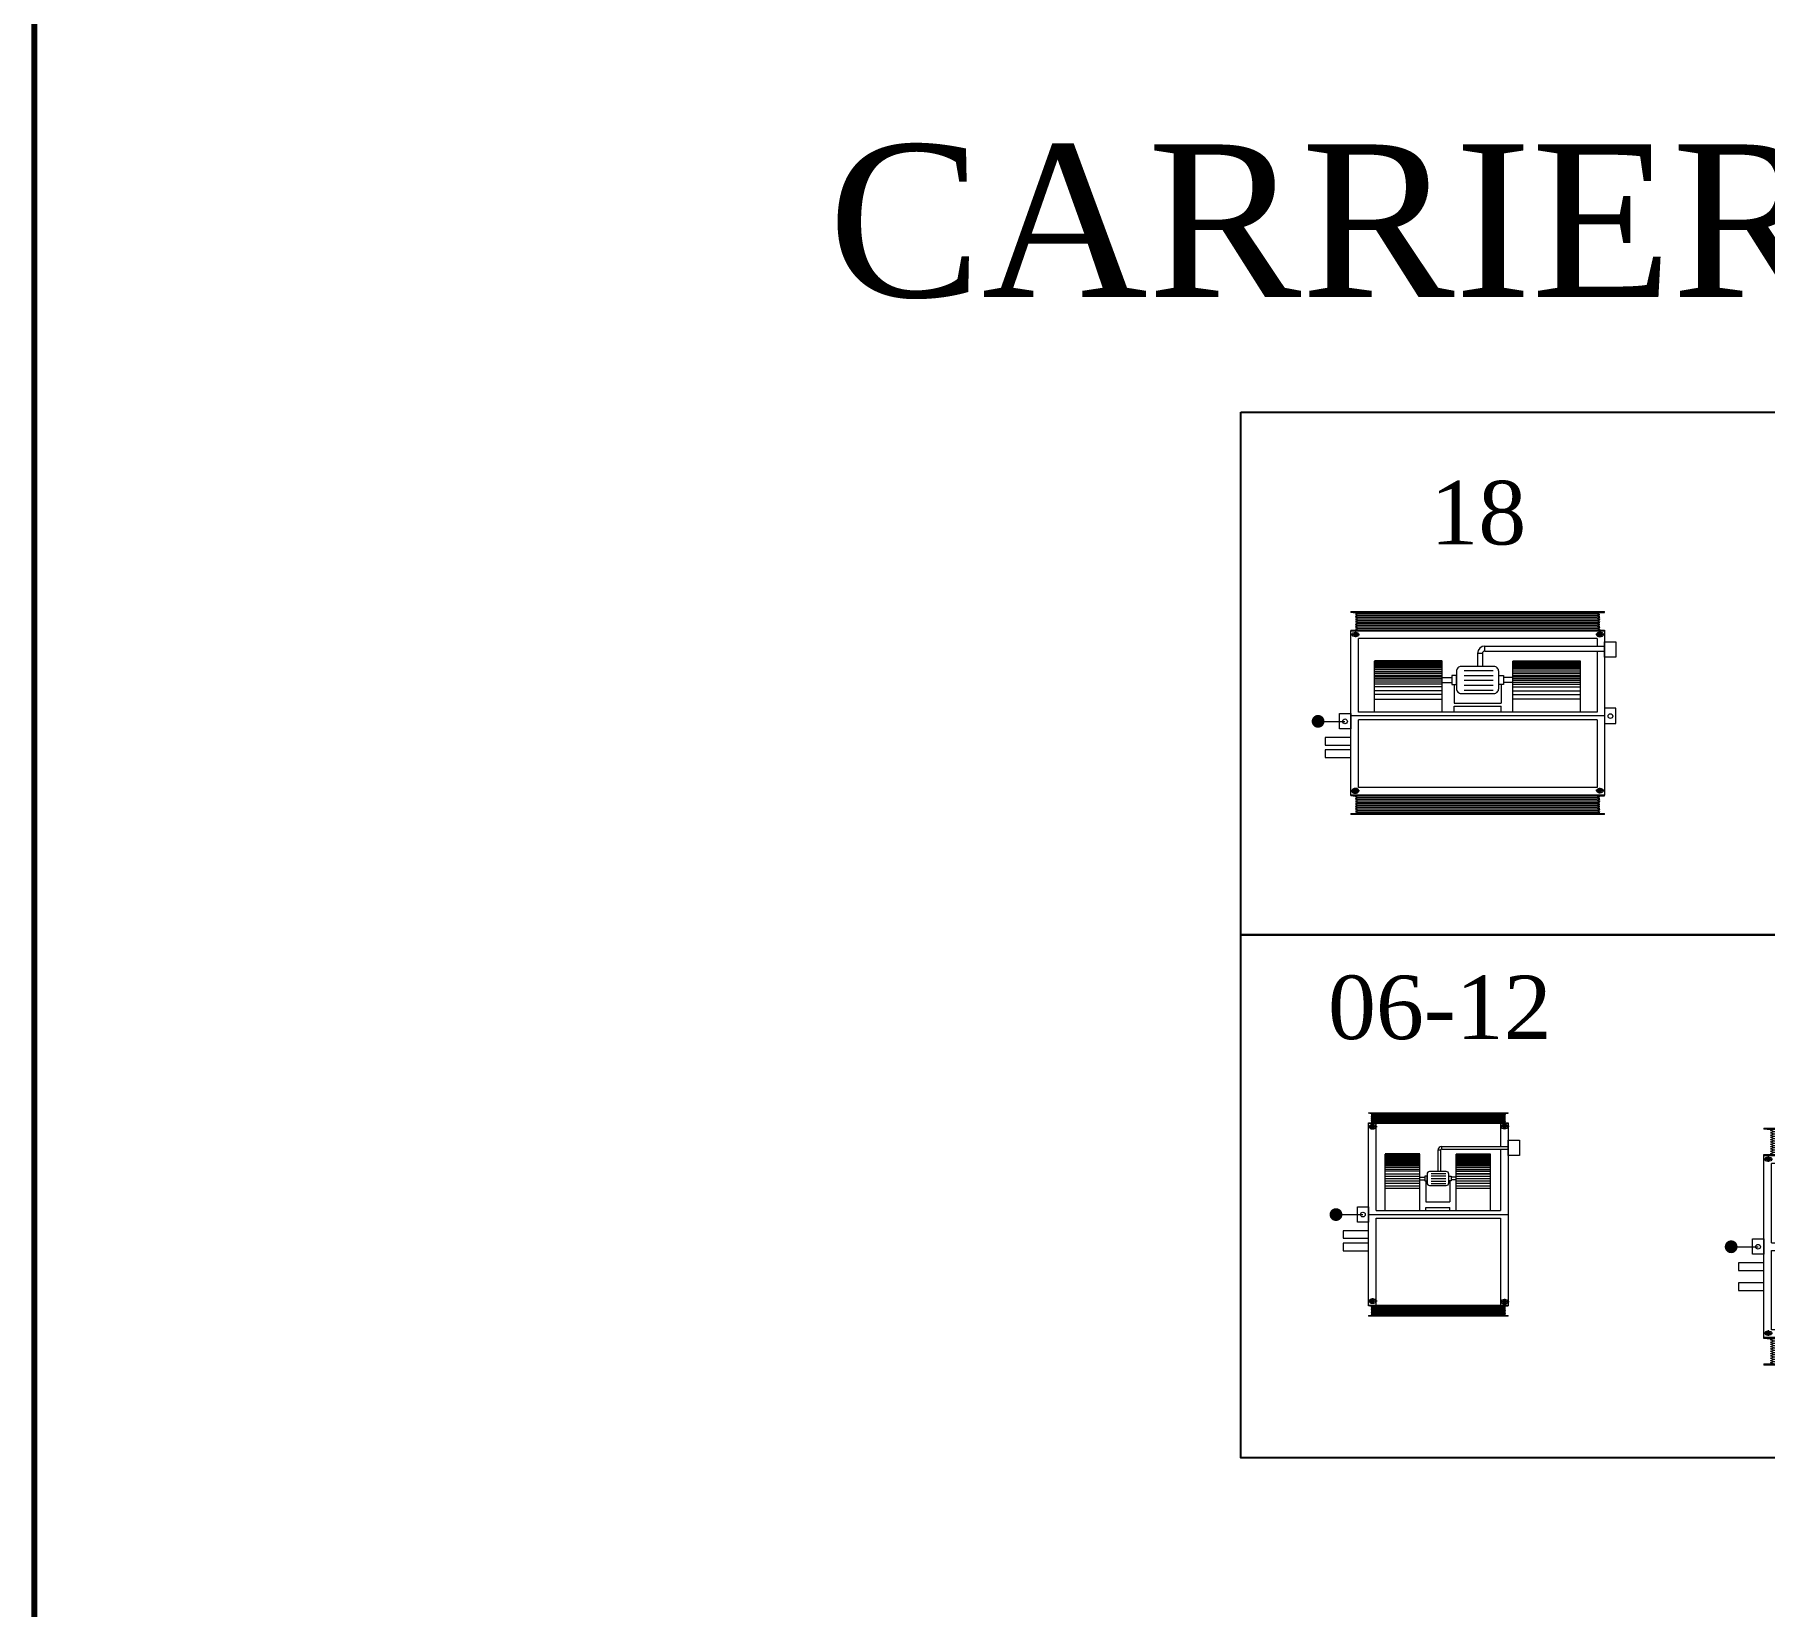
# Model space of a CAD drawing. Extents: x 594 to 813, y 174 to 240.
# Drawn here: x 673.57 to 680.38, y 212.14 to 218.33 of the extents above; entities that cross this region are included whole.
import ezdxf

# ---------------------------------------------------------------- set-up
doc = ezdxf.new("R2010")
doc.units = 0
doc.header["$MEASUREMENT"] = 0
doc.linetypes.add('DASHDOT', pattern=[25.4, 12.7, -6.35, 0, -6.35])
for name, color, linetype in [('01_AC-EQUIP', 206, 'CONTINUOUS'), ('M-DUCT-SA', 5, 'CONTINUOUS'), ('M-EQBMNT', 21, 'CONTINUOUS')]:
    doc.layers.add(name, color=color, linetype=linetype)
doc.layers.add('AC-TEXT', color=15, linetype='CONTINUOUS', lineweight=30)
doc.layers.add('UG-BORDER', color=20, linetype='CONTINUOUS', lineweight=80)
doc.styles.add('AC', font='romans.shx', dxfattribs={"height": 0.2})

# ---------------------------------------------------------------- blocks, each defined once
blk = doc.blocks.new('A$C56630B5C')
at = {"layer": '01_AC-EQUIP', "color": 2, "lineweight": 20}
for p, q in [((0.1533, 0.7992), (1.1533, 0.7992)), ((0.1533, 0.7992), (0.1533, 0.7957)), ((1.1243, 0.7957), (0.1533, 0.7957)), ((0.1624, 0.7957), (1.1533, 0.7957)), ((0.1722, 0.7925), (0.1822, 0.7957)), ((0.1722, 0.7925), (0.1822, 0.7894)), ((0.1722, 0.7862), (0.1822, 0.7894)), ((0.1722, 0.7862), (0.1822, 0.783)), ((0.1722, 0.7799), (0.1822, 0.783)), ((0.1722, 0.7799), (0.1822, 0.7767)), ((0.1722, 0.7736), (0.1822, 0.7767)), ((0.1722, 0.7736), (0.1822, 0.7704)), ((0.1722, 0.7672), (0.1822, 0.7704)), ((0.1722, 0.7672), (0.1822, 0.7641)), ((0.1722, 0.7609), (0.1822, 0.7641)), ((0.1722, 0.7609), (0.1822, 0.7577)), ((0.1722, 0.7546), (0.1822, 0.7577)), ((0.1722, 0.7546), (0.1822, 0.7514)), ((0.1722, 0.7483), (0.1822, 0.7514)), ((0.1822, 0.7894), (1.1243, 0.7894)), ((0.1822, 0.783), (1.1243, 0.783)), ((0.1822, 0.7767), (1.1243, 0.7767)), ((0.1822, 0.7704), (1.1243, 0.7704)), ((0.1822, 0.7641), (1.1243, 0.7641)), ((0.1822, 0.7577), (1.1243, 0.7577)), ((0.1822, 0.7514), (1.1243, 0.7514)), ((1.1343, 0.7925), (1.1243, 0.7957)), ((1.1343, 0.7925), (1.1243, 0.7894)), ((1.1343, 0.7862), (1.1243, 0.7894)), ((1.1343, 0.7862), (1.1243, 0.783)), ((1.1343, 0.7799), (1.1243, 0.783)), ((1.1343, 0.7799), (1.1243, 0.7767)), ((1.1343, 0.7736), (1.1243, 0.7767)), ((1.1343, 0.7736), (1.1243, 0.7704)), ((1.1343, 0.7672), (1.1243, 0.7704)), ((1.1343, 0.7672), (1.1243, 0.7641)), ((1.1343, 0.7609), (1.1243, 0.7641)), ((1.1343, 0.7609), (1.1243, 0.7577)), ((1.1343, 0.7546), (1.1243, 0.7577)), ((1.1343, 0.7546), (1.1243, 0.7514)), ((1.1343, 0.7483), (1.1243, 0.7514)), ((1.1533, 0.7957), (1.1533, 0.7992)), ((0.1533, 0.7261), (1.1533, 0.7261)), ((0.1533, 0.7261), (0.1533, 0.7226)), ((1.1533, 0.7226), (0.1533, 0.7226)), ((0.1624, 0.7261), (1.1533, 0.7261)), ((0.1722, 0.7483), (0.1822, 0.7451)), ((0.1722, 0.7419), (0.1822, 0.7451)), ((0.1722, 0.7419), (0.1822, 0.7388)), ((0.1722, 0.7356), (0.1822, 0.7388)), ((0.1722, 0.7356), (0.1822, 0.7325)), ((0.1722, 0.7293), (0.1822, 0.7325)), ((0.1722, 0.7293), (0.1822, 0.7261)), ((0.1822, 0.7451), (1.1243, 0.7451)), ((0.1822, 0.7388), (1.1243, 0.7388)), ((0.1822, 0.7325), (1.1243, 0.7325)), ((1.1343, 0.7483), (1.1243, 0.7451)), ((1.1343, 0.7419), (1.1243, 0.7451)), ((1.1343, 0.7419), (1.1243, 0.7388)), ((1.1343, 0.7356), (1.1243, 0.7388)), ((1.1343, 0.7356), (1.1243, 0.7325)), ((1.1343, 0.7293), (1.1243, 0.7325)), ((1.1343, 0.7293), (1.1243, 0.7261)), ((1.1533, 0.7226), (1.1533, 0.7261)), ((0.1533, 0.0767), (1.1533, 0.0767)), ((0.1533, 0.0767), (0.1533, 0.0731)), ((1.1243, 0.0731), (0.1533, 0.0731)), ((0.1624, 0.0731), (1.1533, 0.0731)), ((0.1722, 0.0699), (0.1822, 0.0731)), ((0.1722, 0.0699), (0.1822, 0.0668)), ((1.1343, 0.0699), (1.1243, 0.0731)), ((1.1343, 0.0699), (1.1243, 0.0668)), ((1.1533, 0.0731), (1.1533, 0.0767)), ((0.1533, 0.0036), (1.1533, 0.0036)), ((0.1533, 0.0036), (0.1533, 0)), ((0.1624, 0.0036), (1.1533, 0.0036)), ((0.1722, 0.0636), (0.1822, 0.0668)), ((0.1722, 0.0636), (0.1822, 0.0605)), ((0.1722, 0.0573), (0.1822, 0.0605)), ((0.1722, 0.0573), (0.1822, 0.0541)), ((0.1722, 0.051), (0.1822, 0.0541)), ((0.1722, 0.051), (0.1822, 0.0478)), ((0.1722, 0.0447), (0.1822, 0.0478)), ((0.1722, 0.0447), (0.1822, 0.0415)), ((0.1722, 0.0383), (0.1822, 0.0415)), ((0.1722, 0.0383), (0.1822, 0.0352)), ((0.1722, 0.032), (0.1822, 0.0352)), ((0.1722, 0.032), (0.1822, 0.0289)), ((0.1722, 0.0257), (0.1822, 0.0289)), ((0.1722, 0.0257), (0.1822, 0.0225)), ((0.1722, 0.0194), (0.1822, 0.0225)), ((0.1722, 0.0194), (0.1822, 0.0162)), ((0.1722, 0.0131), (0.1822, 0.0162)), ((0.1722, 0.0131), (0.1822, 0.0099)), ((0.1722, 0.0067), (0.1822, 0.0099)), ((0.1722, 0.0067), (0.1822, 0.0036)), ((0.1822, 0.0668), (1.1243, 0.0668)), ((0.1822, 0.0605), (1.1243, 0.0605)), ((0.1822, 0.0541), (1.1243, 0.0541)), ((0.1822, 0.0478), (1.1243, 0.0478)), ((0.1822, 0.0415), (1.1243, 0.0415)), ((0.1822, 0.0352), (1.1243, 0.0352)), ((0.1822, 0.0289), (1.1243, 0.0289)), ((0.1822, 0.0225), (1.1243, 0.0225)), ((0.1822, 0.0162), (1.1243, 0.0162)), ((0.1822, 0.0099), (1.1243, 0.0099)), ((1.1343, 0.0636), (1.1243, 0.0668)), ((1.1343, 0.0636), (1.1243, 0.0605)), ((1.1343, 0.0573), (1.1243, 0.0605)), ((1.1343, 0.0573), (1.1243, 0.0541)), ((1.1343, 0.051), (1.1243, 0.0541)), ((1.1343, 0.051), (1.1243, 0.0478)), ((1.1343, 0.0447), (1.1243, 0.0478)), ((1.1343, 0.0447), (1.1243, 0.0415)), ((1.1343, 0.0383), (1.1243, 0.0415)), ((1.1343, 0.0383), (1.1243, 0.0352)), ((1.1343, 0.032), (1.1243, 0.0352)), ((1.1343, 0.032), (1.1243, 0.0289)), ((1.1343, 0.0257), (1.1243, 0.0289)), ((1.1343, 0.0257), (1.1243, 0.0225)), ((1.1343, 0.0194), (1.1243, 0.0225)), ((1.1343, 0.0194), (1.1243, 0.0162)), ((1.1343, 0.0131), (1.1243, 0.0162)), ((1.1343, 0.0131), (1.1243, 0.0099)), ((1.1343, 0.0067), (1.1243, 0.0099)), ((1.1343, 0.0067), (1.1243, 0.0036)), ((1.1533, 0), (1.1533, 0.0036)), ((1.1533, 0), (0.1533, 0))]:
    blk.add_line(p, q, dxfattribs=at)
at = {"layer": '01_AC-EQUIP', "color": 1, "lineweight": 20}
for p, q in [((0.1533, 0.7226), (1.1533, 0.7226)), ((0.1539, 0.7087), (0.188, 0.7087)), ((0.1717, 0.7202), (0.1717, 0.6982)), ((1.1233, 0.6926), (0.1833, 0.6926)), ((1.1527, 0.7087), (1.1186, 0.7087)), ((1.1348, 0.7202), (1.1348, 0.6982)), ((0.6527, 0.634), (0.6527, 0.5827)), ((0.6721, 0.634), (0.6527, 0.634)), ((0.6721, 0.634), (0.6721, 0.5827)), ((0.6818, 0.6631), (1.1533, 0.6631)), ((0.6818, 0.6437), (0.6818, 0.6631)), ((0.6818, 0.6437), (1.1533, 0.6437)), ((0.2476, 0.4033), (0.2476, 0.6038)), ((0.5132, 0.6038), (0.2476, 0.6038)), ((0.5132, 0.6026), (0.2476, 0.6026)), ((0.5132, 0.6013), (0.2476, 0.6013)), ((0.5132, 0.5995), (0.2476, 0.5995)), ((0.5132, 0.5972), (0.2476, 0.5972)), ((0.5132, 0.5949), (0.2476, 0.5949)), ((0.5132, 0.5923), (0.2476, 0.5923)), ((0.5132, 0.5893), (0.2476, 0.5893)), ((0.5132, 0.5857), (0.2476, 0.5857)), ((0.5132, 0.5807), (0.2476, 0.5807)), ((0.5132, 0.5755), (0.2476, 0.5755)), ((0.5132, 0.5691), (0.2476, 0.5691)), ((0.5132, 0.562), (0.2476, 0.562)), ((0.5132, 0.5546), (0.2476, 0.5546)), ((0.5132, 0.5472), (0.2476, 0.5472)), ((0.5132, 0.4033), (0.5132, 0.6038)), ((0.7136, 0.5659), (0.5995, 0.5659)), ((0.7136, 0.5465), (0.5995, 0.5465)), ((0.7923, 0.4033), (0.7923, 0.6038)), ((0.7923, 0.6038), (1.0579, 0.6038)), ((0.7923, 0.6026), (1.0579, 0.6026)), ((0.7923, 0.6013), (1.0579, 0.6013)), ((0.7923, 0.5995), (1.0579, 0.5995)), ((0.7923, 0.5972), (1.0579, 0.5972)), ((0.7923, 0.5949), (1.0579, 0.5949)), ((0.7923, 0.5923), (1.0579, 0.5923)), ((0.7923, 0.5893), (1.0579, 0.5893)), ((0.7923, 0.5857), (1.0579, 0.5857)), ((0.7923, 0.5807), (1.0579, 0.5807)), ((0.7923, 0.5755), (1.0579, 0.5755)), ((0.7923, 0.5691), (1.0579, 0.5691)), ((0.7923, 0.562), (1.0579, 0.562)), ((0.7923, 0.5546), (1.0579, 0.5546)), ((0.7923, 0.5472), (1.0579, 0.5472)), ((1.0579, 0.4033), (1.0579, 0.6038)), ((0.5132, 0.542), (0.2476, 0.542)), ((0.5132, 0.5356), (0.2476, 0.5356)), ((0.5132, 0.5285), (0.2476, 0.5285)), ((0.5132, 0.5211), (0.2476, 0.5211)), ((0.5132, 0.5137), (0.2476, 0.5137)), ((0.5132, 0.5021), (0.2476, 0.5021)), ((0.5132, 0.4875), (0.2476, 0.4875)), ((0.5132, 0.5393), (0.5509, 0.5393)), ((0.5132, 0.5199), (0.5509, 0.5199)), ((0.5601, 0.5112), (0.5601, 0.4383)), ((0.7136, 0.5271), (0.5995, 0.5271)), ((0.7136, 0.5077), (0.5995, 0.5077)), ((0.7136, 0.4883), (0.5995, 0.4883)), ((0.7454, 0.5112), (0.7454, 0.4383)), ((0.7923, 0.5393), (0.7546, 0.5393)), ((0.7923, 0.5199), (0.7546, 0.5199)), ((0.7923, 0.542), (1.0579, 0.542)), ((0.7923, 0.5356), (1.0579, 0.5356)), ((0.7923, 0.5285), (1.0579, 0.5285)), ((0.7923, 0.5211), (1.0579, 0.5211)), ((0.7923, 0.5137), (1.0579, 0.5137)), ((0.7923, 0.5021), (1.0579, 0.5021)), ((0.7923, 0.4875), (1.0579, 0.4875)), ((0.5132, 0.4729), (0.2476, 0.4729)), ((0.2476, 0.4545), (0.5132, 0.4545)), ((0.5601, 0.4383), (0.7454, 0.4383)), ((0.5601, 0.4272), (0.7454, 0.4272)), ((0.5601, 0.4033), (0.5601, 0.4272)), ((0.7454, 0.4033), (0.7454, 0.4272)), ((0.7923, 0.4729), (1.0579, 0.4729)), ((1.0579, 0.4545), (0.7923, 0.4545)), ((1.1533, 0.3883), (0.1533, 0.3883)), ((1.1233, 0.3733), (0.1833, 0.3733)), ((1.1533, 0.0767), (0.1533, 0.0767)), ((0.1539, 0.0941), (0.188, 0.0941)), ((0.1869, 0.0917), (0.1559, 0.0917)), ((0.1707, 0.1022), (0.1707, 0.0821)), ((0.1717, 0.0826), (0.1717, 0.1046)), ((1.1233, 0.1067), (0.1833, 0.1067)), ((1.1527, 0.0941), (1.1186, 0.0941)), ((1.1348, 0.0826), (1.1348, 0.1046))]:
    blk.add_line(p, q, dxfattribs=at)
at = {"layer": '01_AC-EQUIP', "color": 1, "linetype": 'DASHDOT', "lineweight": 20}
for p, q in [((0.5132, 0.5472), (0.2476, 0.5472)), ((0.7923, 0.5472), (1.0579, 0.5472))]:
    blk.add_line(p, q, dxfattribs=at)
at = {"layer": '01_AC-EQUIP', "color": 4, "lineweight": 20}
blk.add_line((0.0248, 0.3668), (0.1307, 0.3668), dxfattribs=at)
at = {"layer": '01_AC-EQUIP', "color": 1, "lineweight": 20}
for points in [[(0.1533, 0.0767), (0.1533, 0.7226)], [(1.1233, 0.4033), (0.1833, 0.4033), (0.1833, 0.6926)], [(1.1233, 0.6926), (1.1233, 0.6631)], [(1.1533, 0.7261), (1.1533, 0.0767)], [(1.1233, 0.6437), (1.1233, 0.4033)], [(0.1833, 0.1067), (0.1833, 0.3733)], [(1.1233, 0.3733), (1.1233, 0.1067)]]:
    blk.add_lwpolyline(points, dxfattribs=at)
for points in [[(1.1972, 0.6199), (1.1533, 0.6199), (1.1533, 0.6798), (1.1972, 0.6798)], [(0.5693, 0.5479), (0.5509, 0.5479), (0.5509, 0.5112), (0.5693, 0.5112)], [(0.7362, 0.5479), (0.7546, 0.5479), (0.7546, 0.5112), (0.7362, 0.5112)], [(1.1972, 0.4183), (1.1533, 0.4183), (1.1533, 0.3584), (1.1972, 0.3584)], [(0.1093, 0.3976), (0.1533, 0.3976), (0.1533, 0.3377), (0.1093, 0.3377)]]:
    blk.add_lwpolyline(points, close=True, dxfattribs=at)
blk.add_lwpolyline([(0.7168, 0.5827), (0.5887, 0.5827, 0.414214), (0.5693, 0.5633), (0.5693, 0.4959, 0.414214), (0.5887, 0.4765), (0.7168, 0.4765, 0.414214), (0.7362, 0.4959), (0.7362, 0.5633, 0.414214)], format="xyb", close=True, dxfattribs=at)
at = {"layer": '01_AC-EQUIP', "color": 4, "lineweight": 20, "const_width": 0.0252}
blk.add_lwpolyline([(0.0275, 0.3545, 1), (0.0221, 0.3791, 1)], format="xyb", close=True, dxfattribs=at)
at = {"layer": '01_AC-EQUIP', "color": 5, "lineweight": 20}
blk.add_lwpolyline([(0.1533, 0.2734), (0.1533, 0.3034), (0.0533, 0.3034), (0.0533, 0.2734)], close=True, dxfattribs=at)
at = {"layer": '01_AC-EQUIP', "color": 6, "lineweight": 20}
blk.add_lwpolyline([(0.1533, 0.2241), (0.1533, 0.2541), (0.0533, 0.2541), (0.0533, 0.2241)], close=True, dxfattribs=at)
at = {"layer": '01_AC-EQUIP', "color": 1, "lineweight": 20}
for centre in [(0.1307, 0.3668), (1.1758, 0.3875)]:
    blk.add_circle(centre, 0.00932, dxfattribs=at)
for radius in [0.0291, 0.0097]:
    blk.add_arc((0.6818, 0.634), radius, 90.00061, 180.00061, dxfattribs=at)
for centre, major_axis, start_param, end_param in [((0.1717, 0.7087), (0.0136, 0), -1.570796, 4.712389), ((0.1717, 0.7087), (0.00775, 0), 3.141593, 9.424778), ((1.1348, 0.0941), (-0.0136, 0), -1.570796, 4.712389), ((1.1348, 0.0941), (-0.00775, 0), 3.141593, 9.424778)]:
    blk.add_ellipse(centre, major_axis=major_axis, ratio=0.646018, start_param=start_param, end_param=end_param, dxfattribs=at)
at = {"layer": '01_AC-EQUIP', "color": 1, "lineweight": 20, "extrusion": (0, 0, -1)}
for centre, major_axis, start_param, end_param in [((1.1348, 0.7087), (-0.0136, 0), -1.570796, 4.712389), ((1.1348, 0.7087), (-0.00775, 0), 3.141593, 9.424778), ((0.1717, 0.0941), (0.0136, 0), -1.570796, 4.712389), ((0.1707, 0.0917), (-0.0124, 0), -1.570796, 4.712389), ((0.1707, 0.0917), (-0.00705, 0), 3.141593, 9.424778), ((0.1717, 0.0941), (0.00775, 0), 3.141593, 9.424778)]:
    blk.add_ellipse(centre, major_axis=major_axis, ratio=0.646018, start_param=start_param, end_param=end_param, dxfattribs=at)
at = {"layer": 'M-EQBMNT', "color": 21, "linetype": 'ByBlock', "ltscale": 1.5}
for p, q in [((0.5132, 0.6038), (0.2476, 0.6038)), ((0.7923, 0.6038), (1.0579, 0.6038))]:
    blk.add_line(p, q, dxfattribs=at)
blk = doc.blocks.new('A$C220E142C')
at = {"layer": '01_AC-EQUIP', "color": 2, "lineweight": 20}
for p, q in [((0.1535, 0.8), (0.7035, 0.8)), ((0.1535, 0.8), (0.1535, 0.798)), ((0.6876, 0.798), (0.1535, 0.798)), ((0.1535, 0.7598), (0.7035, 0.7598)), ((0.1535, 0.7598), (0.1535, 0.7578)), ((0.7035, 0.7578), (0.1535, 0.7578)), ((0.1586, 0.798), (0.7035, 0.798)), ((0.1586, 0.7598), (0.7035, 0.7598)), ((0.164, 0.7963), (0.1695, 0.798)), ((0.164, 0.7963), (0.1695, 0.7946)), ((0.164, 0.7928), (0.1695, 0.7946)), ((0.164, 0.7928), (0.1695, 0.7911)), ((0.164, 0.7893), (0.1695, 0.7911)), ((0.164, 0.7893), (0.1695, 0.7876)), ((0.164, 0.7859), (0.1695, 0.7876)), ((0.164, 0.7859), (0.1695, 0.7841)), ((0.164, 0.7824), (0.1695, 0.7841)), ((0.164, 0.7824), (0.1695, 0.7807)), ((0.164, 0.7789), (0.1695, 0.7807)), ((0.164, 0.7789), (0.1695, 0.7772)), ((0.164, 0.7754), (0.1695, 0.7772)), ((0.164, 0.7754), (0.1695, 0.7737)), ((0.164, 0.772), (0.1695, 0.7737)), ((0.164, 0.772), (0.1695, 0.7702)), ((0.164, 0.7685), (0.1695, 0.7702)), ((0.164, 0.7685), (0.1695, 0.7667)), ((0.164, 0.765), (0.1695, 0.7667)), ((0.164, 0.765), (0.1695, 0.7633)), ((0.164, 0.7615), (0.1695, 0.7633)), ((0.164, 0.7615), (0.1695, 0.7598)), ((0.1695, 0.7946), (0.6876, 0.7946)), ((0.1695, 0.7911), (0.6876, 0.7911)), ((0.1695, 0.7876), (0.6876, 0.7876)), ((0.1695, 0.7841), (0.6876, 0.7841)), ((0.1695, 0.7807), (0.6876, 0.7807)), ((0.1695, 0.7772), (0.6876, 0.7772)), ((0.1695, 0.7737), (0.6876, 0.7737)), ((0.1695, 0.7702), (0.6876, 0.7702)), ((0.1695, 0.7667), (0.6876, 0.7667)), ((0.1695, 0.7633), (0.6876, 0.7633)), ((0.6931, 0.7963), (0.6876, 0.798)), ((0.6931, 0.7963), (0.6876, 0.7946)), ((0.6931, 0.7928), (0.6876, 0.7946)), ((0.6931, 0.7928), (0.6876, 0.7911)), ((0.6931, 0.7893), (0.6876, 0.7911)), ((0.6931, 0.7893), (0.6876, 0.7876)), ((0.6931, 0.7859), (0.6876, 0.7876)), ((0.6931, 0.7859), (0.6876, 0.7841)), ((0.6931, 0.7824), (0.6876, 0.7841)), ((0.6931, 0.7824), (0.6876, 0.7807)), ((0.6931, 0.7789), (0.6876, 0.7807)), ((0.6931, 0.7789), (0.6876, 0.7772)), ((0.6931, 0.7754), (0.6876, 0.7772)), ((0.6931, 0.7754), (0.6876, 0.7737)), ((0.6931, 0.772), (0.6876, 0.7737)), ((0.6931, 0.772), (0.6876, 0.7702)), ((0.6931, 0.7685), (0.6876, 0.7702)), ((0.6931, 0.7685), (0.6876, 0.7667)), ((0.6931, 0.765), (0.6876, 0.7667)), ((0.6931, 0.765), (0.6876, 0.7633)), ((0.6931, 0.7615), (0.6876, 0.7633)), ((0.6931, 0.7615), (0.6876, 0.7598)), ((0.7035, 0.798), (0.7035, 0.8)), ((0.7035, 0.7578), (0.7035, 0.7598)), ((0.1535, 0.0422), (0.7035, 0.0422)), ((0.1535, 0.0422), (0.1535, 0.0402)), ((0.6876, 0.0402), (0.1535, 0.0402)), ((0.1535, 0.002), (0.7035, 0.002)), ((0.1535, 0.002), (0.1535, 0)), ((0.1586, 0.0402), (0.7035, 0.0402)), ((0.1586, 0.002), (0.7035, 0.002)), ((0.164, 0.0385), (0.1695, 0.0402)), ((0.164, 0.0385), (0.1695, 0.0367)), ((0.164, 0.035), (0.1695, 0.0367)), ((0.164, 0.035), (0.1695, 0.0333)), ((0.164, 0.0315), (0.1695, 0.0333)), ((0.164, 0.0315), (0.1695, 0.0298)), ((0.164, 0.028), (0.1695, 0.0298)), ((0.164, 0.028), (0.1695, 0.0263)), ((0.164, 0.0246), (0.1695, 0.0263)), ((0.164, 0.0246), (0.1695, 0.0228)), ((0.164, 0.0211), (0.1695, 0.0228)), ((0.164, 0.0211), (0.1695, 0.0193)), ((0.164, 0.0176), (0.1695, 0.0193)), ((0.164, 0.0176), (0.1695, 0.0159)), ((0.164, 0.0141), (0.1695, 0.0159)), ((0.164, 0.0141), (0.1695, 0.0124)), ((0.164, 0.0107), (0.1695, 0.0124)), ((0.164, 0.0107), (0.1695, 0.0089)), ((0.164, 0.0072), (0.1695, 0.0089)), ((0.164, 0.0072), (0.1695, 0.0054)), ((0.164, 0.0037), (0.1695, 0.0054)), ((0.164, 0.0037), (0.1695, 0.002)), ((0.1695, 0.0367), (0.6876, 0.0367)), ((0.1695, 0.0333), (0.6876, 0.0333)), ((0.1695, 0.0298), (0.6876, 0.0298)), ((0.1695, 0.0263), (0.6876, 0.0263)), ((0.1695, 0.0228), (0.6876, 0.0228)), ((0.1695, 0.0193), (0.6876, 0.0193)), ((0.1695, 0.0159), (0.6876, 0.0159)), ((0.1695, 0.0124), (0.6876, 0.0124)), ((0.1695, 0.0089), (0.6876, 0.0089)), ((0.1695, 0.0054), (0.6876, 0.0054)), ((0.6931, 0.0385), (0.6876, 0.0402)), ((0.6931, 0.0385), (0.6876, 0.0367)), ((0.6931, 0.035), (0.6876, 0.0367)), ((0.6931, 0.035), (0.6876, 0.0333)), ((0.6931, 0.0315), (0.6876, 0.0333)), ((0.6931, 0.0315), (0.6876, 0.0298)), ((0.6931, 0.028), (0.6876, 0.0298)), ((0.6931, 0.028), (0.6876, 0.0263)), ((0.6931, 0.0246), (0.6876, 0.0263)), ((0.6931, 0.0246), (0.6876, 0.0228)), ((0.6931, 0.0211), (0.6876, 0.0228)), ((0.6931, 0.0211), (0.6876, 0.0193)), ((0.6931, 0.0176), (0.6876, 0.0193)), ((0.6931, 0.0176), (0.6876, 0.0159)), ((0.6931, 0.0141), (0.6876, 0.0159)), ((0.6931, 0.0141), (0.6876, 0.0124)), ((0.6931, 0.0107), (0.6876, 0.0124)), ((0.6931, 0.0107), (0.6876, 0.0089)), ((0.6931, 0.0072), (0.6876, 0.0089)), ((0.6931, 0.0072), (0.6876, 0.0054)), ((0.6931, 0.0037), (0.6876, 0.0054)), ((0.6931, 0.0037), (0.6876, 0.002)), ((0.7035, 0.0402), (0.7035, 0.0422)), ((0.7035, 0), (0.7035, 0.002)), ((0.7035, 0), (0.1535, 0))]:
    blk.add_line(p, q, dxfattribs=at)
at = {"layer": '01_AC-EQUIP', "color": 1, "lineweight": 20}
for p, q in [((0.169, 0.7565), (0.169, 0.7345)), ((0.6887, 0.757), (0.6887, 0.735)), ((0.1869, 0.745), (0.1528, 0.745)), ((0.7065, 0.7455), (0.6724, 0.7455)), ((0.2192, 0.415), (0.2192, 0.6366)), ((0.3551, 0.6366), (0.2192, 0.6366)), ((0.3551, 0.636), (0.2192, 0.636)), ((0.3551, 0.6353), (0.2192, 0.6353)), ((0.3551, 0.6344), (0.2192, 0.6344)), ((0.3551, 0.6332), (0.2192, 0.6332)), ((0.3551, 0.632), (0.2192, 0.632)), ((0.3551, 0.6307), (0.2192, 0.6307)), ((0.3551, 0.6292), (0.2192, 0.6292)), ((0.3551, 0.6273), (0.2192, 0.6273)), ((0.3551, 0.6248), (0.2192, 0.6248)), ((0.3551, 0.6221), (0.2192, 0.6221)), ((0.3551, 0.6188), (0.2192, 0.6188)), ((0.3551, 0.6152), (0.2192, 0.6152)), ((0.3551, 0.415), (0.3551, 0.6366)), ((0.4266, 0.6521), (0.4266, 0.5684)), ((0.4365, 0.6521), (0.4266, 0.6521)), ((0.4365, 0.6521), (0.4365, 0.5684)), ((0.4415, 0.667), (0.7035, 0.667)), ((0.4415, 0.657), (0.4415, 0.667)), ((0.4415, 0.657), (0.7035, 0.657)), ((0.4981, 0.415), (0.4981, 0.6366)), ((0.4981, 0.6366), (0.634, 0.6366)), ((0.4981, 0.636), (0.634, 0.636)), ((0.4981, 0.6353), (0.634, 0.6353)), ((0.4981, 0.6344), (0.634, 0.6344)), ((0.4981, 0.6332), (0.634, 0.6332)), ((0.4981, 0.632), (0.634, 0.632)), ((0.4981, 0.6307), (0.634, 0.6307)), ((0.4981, 0.6292), (0.634, 0.6292)), ((0.4981, 0.6273), (0.634, 0.6273)), ((0.4981, 0.6248), (0.634, 0.6248)), ((0.4981, 0.6221), (0.634, 0.6221)), ((0.4981, 0.6188), (0.634, 0.6188)), ((0.4981, 0.6152), (0.634, 0.6152)), ((0.634, 0.415), (0.634, 0.6366)), ((0.3551, 0.6114), (0.2192, 0.6114)), ((0.3551, 0.6076), (0.2192, 0.6076)), ((0.3551, 0.605), (0.2192, 0.605)), ((0.3551, 0.6017), (0.2192, 0.6017)), ((0.3551, 0.598), (0.2192, 0.598)), ((0.3551, 0.5943), (0.2192, 0.5943)), ((0.3551, 0.5905), (0.2192, 0.5905)), ((0.3551, 0.5845), (0.2192, 0.5845)), ((0.3551, 0.5771), (0.2192, 0.5771)), ((0.3551, 0.5696), (0.2192, 0.5696)), ((0.2192, 0.5601), (0.3551, 0.5601)), ((0.2192, 0.5507), (0.3551, 0.5507)), ((0.3551, 0.5462), (0.3745, 0.5462)), ((0.4578, 0.5598), (0.3993, 0.5598)), ((0.4578, 0.5499), (0.3993, 0.5499)), ((0.4981, 0.5462), (0.4787, 0.5462)), ((0.4981, 0.6114), (0.634, 0.6114)), ((0.4981, 0.6076), (0.634, 0.6076)), ((0.4981, 0.605), (0.634, 0.605)), ((0.4981, 0.6017), (0.634, 0.6017)), ((0.4981, 0.598), (0.634, 0.598)), ((0.4981, 0.5943), (0.634, 0.5943)), ((0.4981, 0.5905), (0.634, 0.5905)), ((0.4981, 0.5845), (0.634, 0.5845)), ((0.4981, 0.5771), (0.634, 0.5771)), ((0.4981, 0.5696), (0.634, 0.5696)), ((0.634, 0.5601), (0.4981, 0.5601)), ((0.4981, 0.5601), (0.634, 0.5601)), ((0.4981, 0.5507), (0.634, 0.5507)), ((0.2192, 0.5412), (0.3551, 0.5412)), ((0.2192, 0.5318), (0.3551, 0.5318)), ((0.2192, 0.5224), (0.3551, 0.5224)), ((0.2192, 0.5129), (0.3551, 0.5129)), ((0.2192, 0.5035), (0.3551, 0.5035)), ((0.3551, 0.5363), (0.3745, 0.5363)), ((0.3792, 0.5318), (0.3792, 0.4498)), ((0.4578, 0.54), (0.3993, 0.54)), ((0.4578, 0.53), (0.3993, 0.53)), ((0.4578, 0.5201), (0.3993, 0.5201)), ((0.474, 0.5318), (0.474, 0.4498)), ((0.4981, 0.5363), (0.4787, 0.5363)), ((0.4981, 0.5412), (0.634, 0.5412)), ((0.4981, 0.5318), (0.634, 0.5318)), ((0.4981, 0.5223), (0.634, 0.5223)), ((0.4981, 0.5129), (0.634, 0.5129)), ((0.4981, 0.5035), (0.634, 0.5035)), ((0.1835, 0.415), (0.6735, 0.415)), ((0.3792, 0.4498), (0.474, 0.4498)), ((0.3792, 0.4272), (0.474, 0.4272)), ((0.3792, 0.415), (0.3792, 0.4272)), ((0.474, 0.415), (0.474, 0.4272)), ((0.1535, 0.4), (0.7035, 0.4)), ((0.1835, 0.385), (0.6735, 0.385)), ((0.169, 0.0702), (0.169, 0.0482)), ((0.1869, 0.0587), (0.1528, 0.0587)), ((0.7065, 0.0561), (0.6724, 0.0561)), ((0.6887, 0.0676), (0.6887, 0.0456))]:
    blk.add_line(p, q, dxfattribs=at)
at = {"layer": '01_AC-EQUIP', "color": 1, "linetype": 'DASHDOT', "lineweight": 20}
for p, q in [((0.3551, 0.6076), (0.2192, 0.6076)), ((0.4981, 0.6076), (0.634, 0.6076))]:
    blk.add_line(p, q, dxfattribs=at)
at = {"layer": '01_AC-EQUIP', "color": 4, "lineweight": 20}
blk.add_line((0.0251, 0.3992), (0.131, 0.3992), dxfattribs=at)
at = {"layer": '01_AC-EQUIP', "color": 1, "lineweight": 20}
for points in [[(0.1535, 0.0402), (0.1535, 0.7598)], [(0.1835, 0.415), (0.1835, 0.7578)], [(0.6735, 0.7578), (0.6735, 0.667)], [(0.7035, 0.7598), (0.7035, 0.0402)], [(0.6735, 0.657), (0.6735, 0.415)], [(0.1835, 0.0422), (0.1835, 0.385)], [(0.6735, 0.385), (0.6735, 0.0422)]]:
    blk.add_lwpolyline(points, dxfattribs=at)
for points in [[(0.7475, 0.6321), (0.7035, 0.6321), (0.7035, 0.692), (0.7475, 0.692)], [(0.3839, 0.5506), (0.3745, 0.5506), (0.3745, 0.5318), (0.3839, 0.5318)], [(0.4693, 0.5506), (0.4787, 0.5506), (0.4787, 0.5318), (0.4693, 0.5318)], [(0.1096, 0.43), (0.1535, 0.43), (0.1535, 0.37), (0.1096, 0.37)]]:
    blk.add_lwpolyline(points, close=True, dxfattribs=at)
blk.add_lwpolyline([(0.4594, 0.5684), (0.3938, 0.5684, 0.414214), (0.3839, 0.5585), (0.3839, 0.524, 0.414214), (0.3938, 0.514), (0.4594, 0.514, 0.414214), (0.4693, 0.524), (0.4693, 0.5585, 0.414214)], format="xyb", close=True, dxfattribs=at)
at = {"layer": '01_AC-EQUIP', "color": 4, "lineweight": 20, "const_width": 0.0252}
blk.add_lwpolyline([(0.0278, 0.3868, 1), (0.0224, 0.4115, 1)], format="xyb", close=True, dxfattribs=at)
at = {"layer": '01_AC-EQUIP', "color": 5, "lineweight": 20}
blk.add_lwpolyline([(0.1535, 0.3058), (0.1535, 0.3358), (0.0535, 0.3358), (0.0535, 0.3058)], close=True, dxfattribs=at)
at = {"layer": '01_AC-EQUIP', "color": 6, "lineweight": 20}
blk.add_lwpolyline([(0.1535, 0.2565), (0.1535, 0.2865), (0.0535, 0.2865), (0.0535, 0.2565)], close=True, dxfattribs=at)
at = {"layer": '01_AC-EQUIP', "color": 1, "lineweight": 20}
blk.add_circle((0.131, 0.3992), 0.00932, dxfattribs=at)
for radius in [0.0149, 0.00497]:
    blk.add_arc((0.4415, 0.6521), radius, 90.00061, 180.00061, dxfattribs=at)
at = {"layer": '01_AC-EQUIP', "color": 1, "lineweight": 20, "extrusion": (0, 0, -1)}
for centre, major_axis, start_param, end_param in [((0.169, 0.745), (-0.0136, 0), -1.570796, 4.712389), ((0.169, 0.745), (-0.00775, 0), 3.141593, 9.424778), ((0.6887, 0.7455), (-0.0136, 0), -1.570796, 4.712389), ((0.6887, 0.7455), (-0.00775, 0), 3.141593, 9.424778), ((0.169, 0.0587), (-0.0136, 0), -1.570796, 4.712389), ((0.169, 0.0587), (-0.00775, 0), 3.141593, 9.424778), ((0.6887, 0.0561), (-0.0136, 0), -1.570796, 4.712389), ((0.6887, 0.0561), (-0.00775, 0), 3.141593, 9.424778)]:
    blk.add_ellipse(centre, major_axis=major_axis, ratio=0.646018, start_param=start_param, end_param=end_param, dxfattribs=at)
at = {"layer": 'M-EQBMNT', "color": 21, "linetype": 'ByBlock', "ltscale": 1.5}
for p, q in [((0.3551, 0.6366), (0.2192, 0.6366)), ((0.4981, 0.6366), (0.634, 0.6366))]:
    blk.add_line(p, q, dxfattribs=at)
blk = doc.blocks.new('A$C0F5A1675')
at = {"layer": '01_AC-EQUIP', "color": 2, "lineweight": 20}
for p, q in [((0.1531, 0.9331), (1.5781, 0.9331)), ((0.1531, 0.9331), (0.1531, 0.928)), ((1.5368, 0.928), (0.1531, 0.928)), ((0.1662, 0.928), (1.5781, 0.928)), ((0.1801, 0.9235), (0.1943, 0.928)), ((0.1801, 0.9235), (0.1943, 0.919)), ((0.1801, 0.9145), (0.1943, 0.919)), ((0.1801, 0.9145), (0.1943, 0.91)), ((0.1801, 0.9055), (0.1943, 0.91)), ((0.1801, 0.9055), (0.1943, 0.901)), ((0.1801, 0.8965), (0.1943, 0.901)), ((0.1801, 0.8965), (0.1943, 0.892)), ((0.1801, 0.8875), (0.1943, 0.892)), ((0.1801, 0.8875), (0.1943, 0.883)), ((0.1943, 0.919), (1.5368, 0.919)), ((0.1943, 0.91), (1.5368, 0.91)), ((0.1943, 0.901), (1.5368, 0.901)), ((0.1943, 0.892), (1.5368, 0.892)), ((1.5511, 0.9235), (1.5368, 0.928)), ((1.5511, 0.9235), (1.5368, 0.919)), ((1.5511, 0.9145), (1.5368, 0.919)), ((1.5511, 0.9145), (1.5368, 0.91)), ((1.5511, 0.9055), (1.5368, 0.91)), ((1.5511, 0.9055), (1.5368, 0.901)), ((1.5511, 0.8965), (1.5368, 0.901)), ((1.5511, 0.8965), (1.5368, 0.892)), ((1.5511, 0.8875), (1.5368, 0.892)), ((1.5511, 0.8875), (1.5368, 0.883)), ((1.5781, 0.928), (1.5781, 0.9331)), ((0.1531, 0.8289), (1.5781, 0.8289)), ((0.1531, 0.8289), (0.1531, 0.8238)), ((1.5781, 0.8238), (0.1531, 0.8238)), ((0.1662, 0.8289), (1.5781, 0.8289)), ((0.1801, 0.8785), (0.1943, 0.883)), ((0.1801, 0.8785), (0.1943, 0.874)), ((0.1801, 0.8695), (0.1943, 0.874)), ((0.1801, 0.8695), (0.1943, 0.8649)), ((0.1801, 0.8604), (0.1943, 0.8649)), ((0.1801, 0.8604), (0.1943, 0.8559)), ((0.1801, 0.8514), (0.1943, 0.8559)), ((0.1801, 0.8514), (0.1943, 0.8469)), ((0.1801, 0.8424), (0.1943, 0.8469)), ((0.1801, 0.8424), (0.1943, 0.8379)), ((0.1801, 0.8334), (0.1943, 0.8379)), ((0.1801, 0.8334), (0.1943, 0.8289)), ((0.1943, 0.883), (1.5368, 0.883)), ((0.1943, 0.874), (1.5368, 0.874)), ((0.1943, 0.8649), (1.5368, 0.8649)), ((0.1943, 0.8559), (1.5368, 0.8559)), ((0.1943, 0.8469), (1.5368, 0.8469)), ((0.1943, 0.8379), (1.5368, 0.8379)), ((1.5511, 0.8785), (1.5368, 0.883)), ((1.5511, 0.8785), (1.5368, 0.874)), ((1.5511, 0.8695), (1.5368, 0.874)), ((1.5511, 0.8695), (1.5368, 0.8649)), ((1.5511, 0.8604), (1.5368, 0.8649)), ((1.5511, 0.8604), (1.5368, 0.8559)), ((1.5511, 0.8514), (1.5368, 0.8559)), ((1.5511, 0.8514), (1.5368, 0.8469)), ((1.5511, 0.8424), (1.5368, 0.8469)), ((1.5511, 0.8424), (1.5368, 0.8379)), ((1.5511, 0.8334), (1.5368, 0.8379)), ((1.5511, 0.8334), (1.5368, 0.8289)), ((1.5781, 0.8238), (1.5781, 0.8289)), ((0.1531, 0.1093), (1.5781, 0.1093)), ((0.1531, 0.1093), (0.1531, 0.1042)), ((1.5368, 0.1042), (0.1531, 0.1042)), ((0.1662, 0.1042), (1.5781, 0.1042)), ((0.1801, 0.0997), (0.1943, 0.1042)), ((0.1801, 0.0997), (0.1943, 0.0952)), ((0.1801, 0.0907), (0.1943, 0.0952)), ((0.1801, 0.0907), (0.1943, 0.0862)), ((0.1801, 0.0817), (0.1943, 0.0862)), ((0.1801, 0.0817), (0.1943, 0.0772)), ((0.1801, 0.0726), (0.1943, 0.0772)), ((0.1801, 0.0726), (0.1943, 0.0681)), ((0.1801, 0.0636), (0.1943, 0.0681)), ((0.1943, 0.0952), (1.5368, 0.0952)), ((0.1943, 0.0862), (1.5368, 0.0862)), ((0.1943, 0.0772), (1.5368, 0.0772)), ((0.1943, 0.0681), (1.5368, 0.0681)), ((1.5511, 0.0997), (1.5368, 0.1042)), ((1.5511, 0.0997), (1.5368, 0.0952)), ((1.5511, 0.0907), (1.5368, 0.0952)), ((1.5511, 0.0907), (1.5368, 0.0862)), ((1.5511, 0.0817), (1.5368, 0.0862)), ((1.5511, 0.0817), (1.5368, 0.0772)), ((1.5511, 0.0726), (1.5368, 0.0772)), ((1.5511, 0.0726), (1.5368, 0.0681)), ((1.5511, 0.0636), (1.5368, 0.0681)), ((1.5781, 0.1042), (1.5781, 0.1093)), ((0.1531, 0.0051), (1.5781, 0.0051)), ((0.1531, 0.0051), (0.1531, 0)), ((0.1662, 0.0051), (1.5781, 0.0051)), ((0.1801, 0.0636), (0.1943, 0.0591)), ((0.1801, 0.0546), (0.1943, 0.0591)), ((0.1801, 0.0546), (0.1943, 0.0501)), ((0.1801, 0.0456), (0.1943, 0.0501)), ((0.1801, 0.0456), (0.1943, 0.0411)), ((0.1801, 0.0366), (0.1943, 0.0411)), ((0.1801, 0.0366), (0.1943, 0.0321)), ((0.1801, 0.0276), (0.1943, 0.0321)), ((0.1801, 0.0276), (0.1943, 0.0231)), ((0.1801, 0.0186), (0.1943, 0.0231)), ((0.1801, 0.0186), (0.1943, 0.0141)), ((0.1801, 0.0096), (0.1943, 0.0141)), ((0.1801, 0.0096), (0.1943, 0.0051)), ((0.1943, 0.0591), (1.5368, 0.0591)), ((0.1943, 0.0501), (1.5368, 0.0501)), ((0.1943, 0.0411), (1.5368, 0.0411)), ((0.1943, 0.0321), (1.5368, 0.0321)), ((0.1943, 0.0231), (1.5368, 0.0231)), ((0.1943, 0.0141), (1.5368, 0.0141)), ((1.5511, 0.0636), (1.5368, 0.0591)), ((1.5511, 0.0546), (1.5368, 0.0591)), ((1.5511, 0.0546), (1.5368, 0.0501)), ((1.5511, 0.0456), (1.5368, 0.0501)), ((1.5511, 0.0456), (1.5368, 0.0411)), ((1.5511, 0.0366), (1.5368, 0.0411)), ((1.5511, 0.0366), (1.5368, 0.0321)), ((1.5511, 0.0276), (1.5368, 0.0321)), ((1.5511, 0.0276), (1.5368, 0.0231)), ((1.5511, 0.0186), (1.5368, 0.0231)), ((1.5511, 0.0186), (1.5368, 0.0141)), ((1.5511, 0.0096), (1.5368, 0.0141)), ((1.5511, 0.0096), (1.5368, 0.0051)), ((1.5781, 0), (1.5781, 0.0051)), ((1.5781, 0), (0.1531, 0))]:
    blk.add_line(p, q, dxfattribs=at)
at = {"layer": '01_AC-EQUIP', "color": 1, "lineweight": 20}
for p, q in [((0.1705, 0.8223), (0.1705, 0.8003)), ((1.5606, 0.8223), (1.5606, 0.8003)), ((0.1527, 0.8108), (0.1868, 0.8108)), ((1.5481, 0.7938), (0.1831, 0.7938)), ((0.8915, 0.7818), (1.5781, 0.7818)), ((0.8915, 0.7562), (0.8915, 0.7818)), ((0.8915, 0.7562), (1.5781, 0.7562)), ((1.5784, 0.8108), (1.5444, 0.8108)), ((0.3183, 0.4815), (0.3183, 0.7375)), ((0.6688, 0.7344), (0.3183, 0.7344)), ((0.6688, 0.7309), (0.3183, 0.7309)), ((0.6688, 0.727), (0.3183, 0.727)), ((0.6688, 0.7222), (0.3183, 0.7222)), ((0.6688, 0.7157), (0.3183, 0.7157)), ((0.6688, 0.7088), (0.3183, 0.7088)), ((0.6688, 0.7003), (0.3183, 0.7003)), ((0.6688, 0.6909), (0.3183, 0.6909)), ((0.6688, 0.6812), (0.3183, 0.6812)), ((0.6688, 0.4815), (0.6688, 0.7375)), ((0.9334, 0.6961), (0.7827, 0.6961)), ((0.8531, 0.7434), (0.8531, 0.7182)), ((0.8787, 0.7434), (0.8531, 0.7434)), ((0.8787, 0.7434), (0.8787, 0.7182)), ((1.0373, 0.4815), (1.0373, 0.7375)), ((1.0373, 0.7344), (1.3878, 0.7344)), ((1.0373, 0.7309), (1.3878, 0.7309)), ((1.0373, 0.727), (1.3878, 0.727)), ((1.0373, 0.7222), (1.3878, 0.7222)), ((1.0373, 0.7157), (1.3878, 0.7157)), ((1.0373, 0.7088), (1.3878, 0.7088)), ((1.0373, 0.7003), (1.3878, 0.7003)), ((1.0373, 0.6909), (1.3878, 0.6909)), ((1.0373, 0.6812), (1.3878, 0.6812)), ((1.3878, 0.4815), (1.3878, 0.7375)), ((0.6688, 0.6715), (0.3183, 0.6715)), ((0.6688, 0.6646), (0.3183, 0.6646)), ((0.6688, 0.6561), (0.3183, 0.6561)), ((0.6688, 0.6467), (0.3183, 0.6467)), ((0.6688, 0.637), (0.3183, 0.637)), ((0.6688, 0.6273), (0.3183, 0.6273)), ((0.6688, 0.6609), (0.7187, 0.6609)), ((0.6688, 0.6353), (0.7187, 0.6353)), ((0.7308, 0.6239), (0.7308, 0.5277)), ((0.9334, 0.6705), (0.7827, 0.6705)), ((0.9334, 0.6449), (0.7827, 0.6449)), ((0.9334, 0.6193), (0.7827, 0.6193)), ((0.9753, 0.6239), (0.9753, 0.5277)), ((1.0373, 0.6609), (0.9875, 0.6609)), ((1.0373, 0.6353), (0.9875, 0.6353)), ((1.0373, 0.6715), (1.3878, 0.6715)), ((1.0373, 0.6646), (1.3878, 0.6646)), ((1.0373, 0.6561), (1.3878, 0.6561)), ((1.0373, 0.6467), (1.3878, 0.6467)), ((1.0373, 0.637), (1.3878, 0.637)), ((1.0373, 0.6273), (1.3878, 0.6273)), ((0.6688, 0.6119), (0.3183, 0.6119)), ((0.6688, 0.5926), (0.3183, 0.5926)), ((0.6688, 0.5734), (0.3183, 0.5734)), ((0.3183, 0.549), (0.6688, 0.549)), ((0.9334, 0.5937), (0.7827, 0.5937)), ((1.0373, 0.6119), (1.3878, 0.6119)), ((1.0373, 0.5926), (1.3878, 0.5926)), ((1.0373, 0.5734), (1.3878, 0.5734)), ((1.3878, 0.549), (1.0373, 0.549)), ((0.1831, 0.4815), (1.5481, 0.4815)), ((0.7308, 0.5277), (0.9753, 0.5277)), ((0.7308, 0.513), (0.9753, 0.513)), ((0.7308, 0.4815), (0.7308, 0.513)), ((0.9753, 0.4815), (0.9753, 0.513)), ((0.1831, 0.4515), (1.5481, 0.4515)), ((0.1705, 0.1373), (0.1705, 0.1152)), ((1.5481, 0.1393), (0.1831, 0.1393)), ((1.5606, 0.1373), (1.5606, 0.1152)), ((0.1527, 0.1257), (0.1868, 0.1257)), ((1.5784, 0.1257), (1.5444, 0.1257))]:
    blk.add_line(p, q, dxfattribs=at)
at = {"layer": '01_AC-EQUIP', "color": 1, "linetype": 'DASHDOT', "lineweight": 20}
for p, q in [((0.6688, 0.6715), (0.3183, 0.6715)), ((1.0373, 0.6715), (1.3878, 0.6715))]:
    blk.add_line(p, q, dxfattribs=at)
at = {"layer": '01_AC-EQUIP', "color": 4, "lineweight": 20}
blk.add_line((0.0246, 0.4657), (0.1305, 0.4657), dxfattribs=at)
at = {"layer": '01_AC-EQUIP', "color": 1, "lineweight": 20}
for points in [[(0.1531, 0.1042), (0.1531, 0.8289)], [(1.5781, 0.8289), (1.5781, 0.1042)], [(0.1831, 0.4815), (0.1831, 0.7938)], [(1.5481, 0.7938), (1.5481, 0.7818)], [(1.5481, 0.7562), (1.5481, 0.4815)], [(0.1831, 0.1393), (0.1831, 0.4515)], [(1.5481, 0.4515), (1.5481, 0.1393)]]:
    blk.add_lwpolyline(points, dxfattribs=at)
for points in [[(1.6221, 0.74), (1.5781, 0.74), (1.5781, 0.7999), (1.6221, 0.7999)], [(0.7429, 0.6724), (0.7187, 0.6724), (0.7187, 0.6239), (0.7429, 0.6239)], [(0.9632, 0.6724), (0.9875, 0.6724), (0.9875, 0.6239), (0.9632, 0.6239)], [(0.1091, 0.4965), (0.1531, 0.4965), (0.1531, 0.4366), (0.1091, 0.4366)]]:
    blk.add_lwpolyline(points, close=True, dxfattribs=at)
blk.add_lwpolyline([(0.9376, 0.7182), (0.7685, 0.7182, 0.414214), (0.7429, 0.6926), (0.7429, 0.6037, 0.414214), (0.7685, 0.5781), (0.9376, 0.5781, 0.414214), (0.9632, 0.6037), (0.9632, 0.6926, 0.414214)], format="xyb", close=True, dxfattribs=at)
at = {"layer": '01_AC-EQUIP', "color": 4, "lineweight": 20, "const_width": 0.0252}
blk.add_lwpolyline([(0.0273, 0.4534, 1), (0.0219, 0.478, 1)], format="xyb", close=True, dxfattribs=at)
at = {"layer": '01_AC-EQUIP', "color": 5, "lineweight": 20}
blk.add_lwpolyline([(0.1531, 0.3724), (0.1531, 0.4024), (0.0531, 0.4024), (0.0531, 0.3724)], close=True, dxfattribs=at)
at = {"layer": '01_AC-EQUIP', "color": 6, "lineweight": 20}
blk.add_lwpolyline([(0.1531, 0.2935), (0.1531, 0.3235), (0.0531, 0.3235), (0.0531, 0.2935)], close=True, dxfattribs=at)
at = {"layer": '01_AC-EQUIP', "color": 1, "lineweight": 20}
blk.add_circle((0.1305, 0.4657), 0.00932, dxfattribs=at)
for radius in [0.0384, 0.0128]:
    blk.add_arc((0.8915, 0.7434), radius, 90.00061, 180.00061, dxfattribs=at)
for centre, major_axis, start_param, end_param in [((0.1705, 0.8108), (0.0136, 0), -1.570796, 4.712389), ((0.1705, 0.8108), (0.00775, 0), 3.141593, 9.424778), ((0.1705, 0.1257), (0.0136, 0), -1.570796, 4.712389), ((0.1705, 0.1257), (0.00775, 0), 3.141593, 9.424778)]:
    blk.add_ellipse(centre, major_axis=major_axis, ratio=0.646018, start_param=start_param, end_param=end_param, dxfattribs=at)
at = {"layer": '01_AC-EQUIP', "color": 1, "lineweight": 20, "extrusion": (0, 0, -1)}
for centre, major_axis, start_param, end_param in [((1.5606, 0.8108), (-0.0136, 0), -1.570796, 4.712389), ((1.5606, 0.8108), (-0.00775, 0), 3.141593, 9.424778), ((1.5606, 0.1257), (-0.0136, 0), -1.570796, 4.712389), ((1.5606, 0.1257), (-0.00775, 0), 3.141593, 9.424778)]:
    blk.add_ellipse(centre, major_axis=major_axis, ratio=0.646018, start_param=start_param, end_param=end_param, dxfattribs=at)
at = {"layer": 'M-EQBMNT', "color": 21, "linetype": 'ByBlock', "ltscale": 1.5}
for p, q in [((0.6688, 0.7375), (0.3183, 0.7375)), ((1.0373, 0.7375), (1.3878, 0.7375))]:
    blk.add_line(p, q, dxfattribs=at)

msp = doc.modelspace()

# ---------------------------------------------------------------- linework, layer by layer
at = {"layer": 'M-DUCT-SA', "color": 7, "linetype": 'ByBlock'}
for points in [[(678.3199, 216.8413), (685.8151, 216.8413), (685.8151, 214.7834), (678.3199, 214.7834)], [(678.3199, 214.7834), (685.8151, 214.7834), (685.8151, 212.7254), (678.3199, 212.7254)]]:
    msp.add_lwpolyline(points, close=True, dxfattribs=at)
at = {"layer": 'UG-BORDER', "color": 7}
msp.add_line((673.5693, 174.1989), (673.5693, 240.09), dxfattribs=at)

# ---------------------------------------------------------------- block references
at = {"layer": '01_AC-EQUIP', "color": 1, "lineweight": 20}
for name, p in [('A$C56630B5C', (678.5987, 215.2569)), ('A$C0F5A1675', (680.2256, 213.0899))]:
    msp.add_blockref(name, p, dxfattribs=at)
at = {"layer": '01_AC-EQUIP', "color": 2, "lineweight": 20}
msp.add_blockref('A$C220E142C', (678.6689, 213.2831), dxfattribs=at)

# ---------------------------------------------------------------- texts
at = {"layer": 'AC-TEXT', "color": 34, "linetype": 'Continuous', "style": 'AC'}
for s, insert, char_height, width, attachment_point in [('\\A1;{\\fTimes New Roman|b0|i0|c0|p18;\\C3;CARRIER  CCDs-VRV RYPE}', (676.6941, 217.8945), 0.6, 13.171531, 1), ('\\A1;{\\fTimes New Roman|b0|i0|c0|p18;\\C256;18}', (679.0656, 216.3161), 0.25, 3.951459, 7), ('\\A1;{\\fTimes New Roman|b0|i0|c0|p18;\\C256;06-12}', (678.6625, 214.3692), 0.25, 3.951459, 7)]:
    msp.add_mtext(s, dxfattribs=dict(at, insert=insert, char_height=char_height, width=width, attachment_point=attachment_point))

doc.saveas('drawing.dxf')
